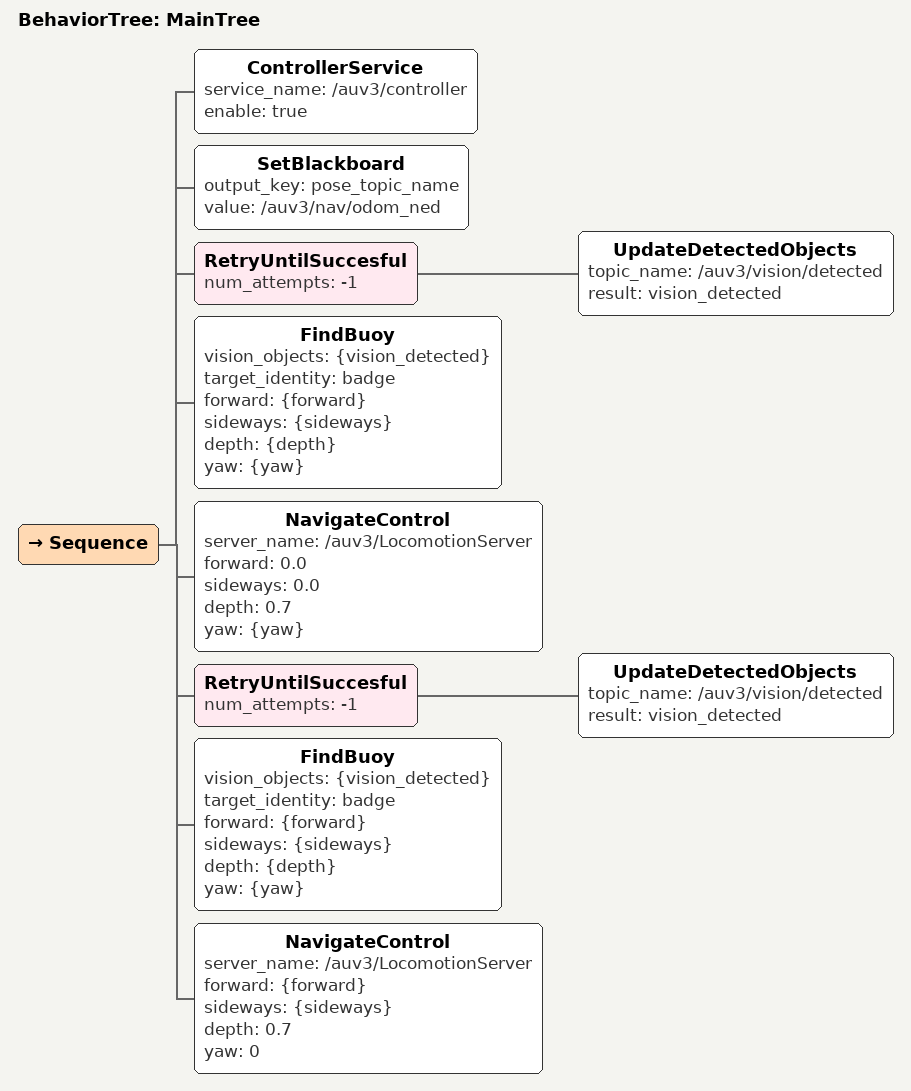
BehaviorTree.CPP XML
<root main_tree_to_execute="MainTree">
  <BehaviorTree ID="MainTree">
    <Sequence>
      <ControllerService service_name="/auv3/controller" enable="true"/>

      <SetBlackboard output_key="pose_topic_name" value="/auv3/nav/odom_ned"/>

      <!-- 10 Second delay -->

      <!-- Hopefully it finds the object... -->
      <RetryUntilSuccesful num_attempts="-1">
        <UpdateDetectedObjects topic_name="/auv3/vision/detected" result="vision_detected" />
      </RetryUntilSuccesful>
      <FindBuoy vision_objects="{vision_detected}" target_identity="badge" forward="{forward}" sideways="{sideways}" depth="{depth}" yaw="{yaw}"/>

      <!-- Move Yaw-->
      <NavigateControl server_name="/auv3/LocomotionServer" forward="0.0" sideways="0.0" depth="0.7" yaw="{yaw}"/>

      <RetryUntilSuccesful num_attempts="-1">
        <UpdateDetectedObjects topic_name="/auv3/vision/detected" result="vision_detected" />
      </RetryUntilSuccesful>
      <FindBuoy vision_objects="{vision_detected}" target_identity="badge" forward="{forward}" sideways="{sideways}" depth="{depth}" yaw="{yaw}"/>

      <!-- Move Forward -->
      <NavigateControl server_name="/auv3/LocomotionServer" forward="{forward}" sideways="{sideways}" depth="0.7" yaw="0"/>
    </Sequence>
  </BehaviorTree>
</root>
